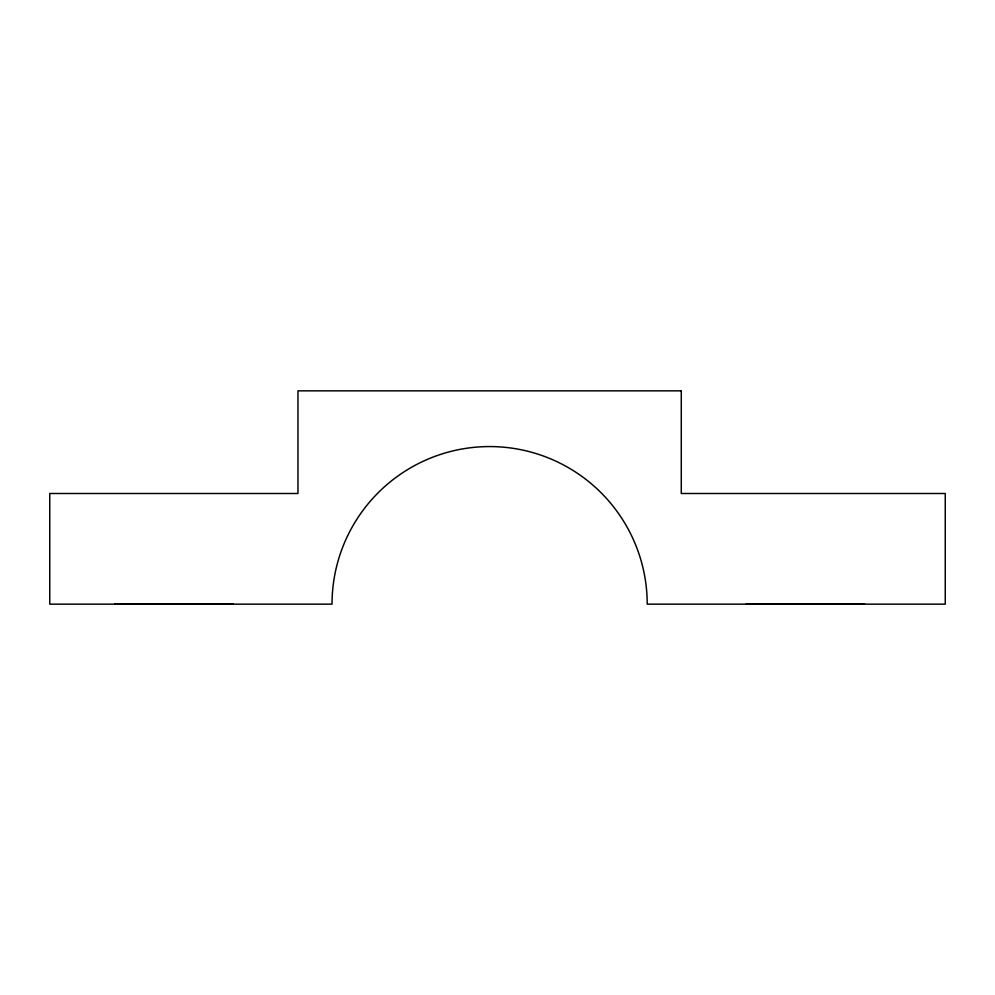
<?xml version="1.0" encoding="UTF-8"?>
<svg xmlns="http://www.w3.org/2000/svg" width="995" height="995" viewBox="0 0 995 995"><rect width="100%" height="100%" fill="white"/><g stroke="black" fill="none" stroke-linecap="round" stroke-linejoin="round"><path stroke-width="1.49" d="M114.761 603.816L232.954 603.816M746.287 603.816L864.481 603.816M681.276 390.848L297.965 390.848L297.965 493.495L49.75 493.495L49.75 604.152L332.031 604.152A157.596 157.596 0 0 1 489.615 446.568A157.596 157.596 0 0 1 647.21 604.152L945.25 604.152L945.25 493.495L681.276 493.495L681.276 390.848"/></g></svg>
